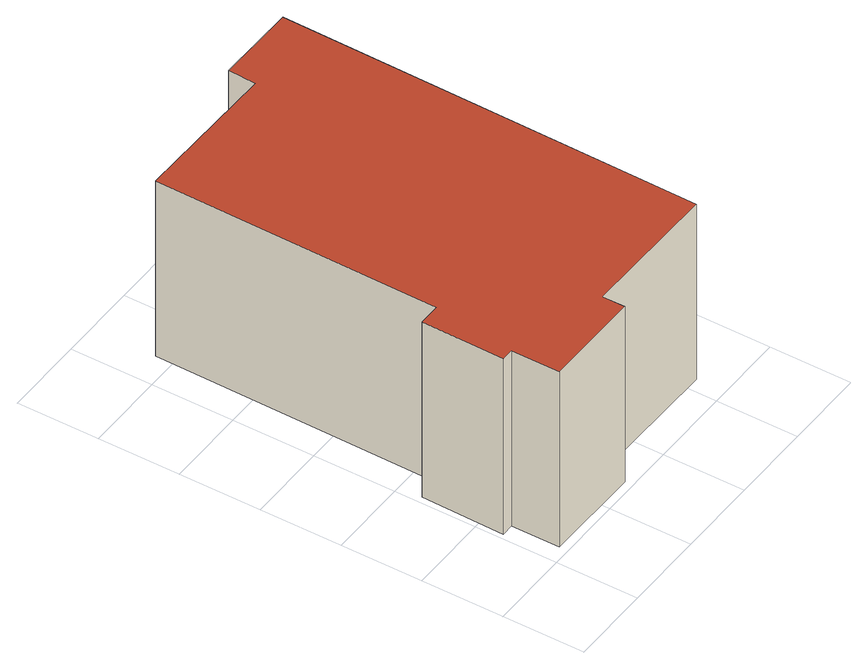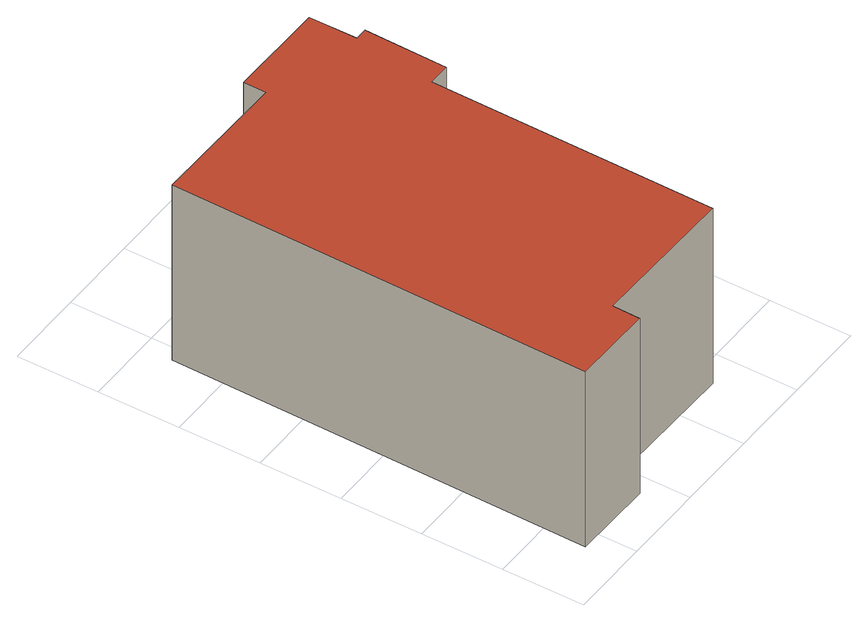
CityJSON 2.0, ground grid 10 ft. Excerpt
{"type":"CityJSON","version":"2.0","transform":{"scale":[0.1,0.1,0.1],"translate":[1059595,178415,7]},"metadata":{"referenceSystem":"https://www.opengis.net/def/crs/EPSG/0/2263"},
"CityObjects":{
"building1":{"type":"Building","attributes":{"name":"Bldg_3210017489","BIN":"4290922"},"geometry":[{"type":"MultiSurface","lod":"2","boundaries":[[[0,1,2,3,4,5,6,7,8,9,10,11]],[[12,13,14,15,16,17,18,19,20,21,22,23]],[[0,11,23,22]],[[1,0,22,21]],[[2,1,21,20]],[[3,2,20,19]],[[4,3,19,18]],[[5,4,18,17]],[[6,5,17,16]],[[7,6,16,15]],[[8,7,15,14]],[[9,8,14,13]],[[10,9,13,12]],[[11,10,12,23]]],"semantics":{"surfaces":[{"type":"RoofSurface","BIN":"4290922"},{"type":"GroundSurface"},{"type":"WallSurface"}],"values":[0,1,2,2,2,2,2,2,2,2,2,2,2,2]}}]}
},
"vertices":[
[224,553,248],[223,519,248],[40,522,248],[36,172,248],[9,172,248],[7,70,248],[22,70,248],[22,11,248],[144,10,248],[144,38,248],[317,36,248],[324,552,248],[317,36,6],[144,38,6],[144,10,6],[22,11,6],[22,70,6],[7,70,6],[9,172,6],[36,172,6],[40,522,6],[223,519,6],[224,553,6],[324,552,6]
]}
